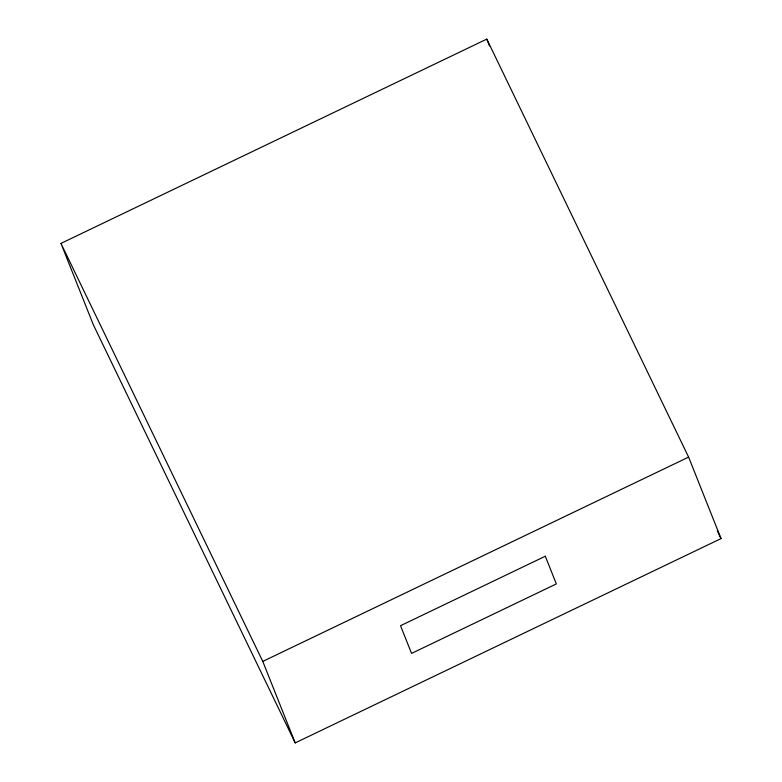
<?xml version="1.0" encoding="UTF-8"?>
<svg xmlns="http://www.w3.org/2000/svg" width="782" height="782" viewBox="0 0 782 782"><rect width="100%" height="100%" fill="white"/><g stroke="black" fill="none" stroke-linecap="round" stroke-linejoin="round"><path stroke-width="1.17" d="M60.967 243.407L486.795 39.1L688.61 457.108L721.033 538.593L295.205 742.9L93.39 324.892L60.967 243.407L262.772 661.416L295.205 742.9M262.772 661.416L688.61 457.108M717.319 530.89L721.033 538.593M486.795 39.1L489.503 45.894M545.308 556.227L400.531 625.698L411.557 653.4L556.334 583.929L545.308 556.227"/></g></svg>
